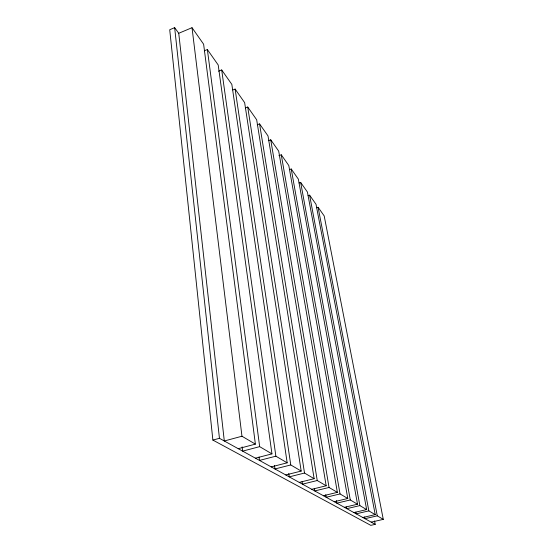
<?xml version="1.0" encoding="UTF-8"?>
<svg xmlns="http://www.w3.org/2000/svg" width="553" height="553" viewBox="0 0 553 553"><rect width="100%" height="100%" fill="white"/><g stroke="black" fill="none" stroke-linecap="round" stroke-linejoin="round"><path stroke-width="0.83" d="M178.716 33.221L174.651 27.65L169.723 29.738L212.877 440.084L370.807 525.35L375.21 524.348L374.568 520.954M192.022 27.691L178.75 33.277L224.304 440.99L241.965 436.234L255.382 444.128L203.622 44.212L192.022 27.691L241.965 436.234M204.327 50.779L207.361 49.535L218.2 64.971L271.945 453.875L255.41 458.174M218.559 71.206L221.691 69.948L231.845 84.402L287.159 462.826L271.205 466.898M232.834 89.966L235.122 89.068L244.64 102.637L301.178 471.073L285.777 474.951M245.345 107.932L247.723 107.019L256.675 119.773L314.145 478.704L299.249 482.389M257.256 124.771L259.571 123.9L268.005 135.914L326.173 485.776L311.754 489.301M268.323 140.697L270.735 139.798L278.698 151.135L337.358 492.357L323.387 495.723M278.919 155.663L281.277 154.805L288.797 165.52L347.782 498.495L334.24 501.716M289.703 169.543L291.237 168.997L298.357 179.137L357.528 504.225L344.381 507.322M299.055 182.995L300.666 182.428L307.42 192.043L366.653 509.596L353.885 512.569M308.035 195.707L309.611 195.161L316.019 204.292L375.224 514.636L362.803 517.497M316.558 207.783L318.099 207.257L324.196 215.933L383.277 519.378L371.194 522.136M212.877 440.084L219.444 438.308L375.21 524.348M238.219 448.677L255.382 444.128M271.945 453.875L259.661 446.644L242.656 451.13L242.138 446.852M287.159 462.826L275.871 456.184L259.481 460.421L259.032 456.999M301.178 471.073L290.767 464.949L274.959 468.972L274.482 465.557M314.145 478.704L304.516 473.036L289.24 476.866L288.742 473.451M326.173 485.776L317.235 480.522L302.463 484.165L302.076 481.608M337.358 492.357L329.042 487.47L314.74 490.946L314.332 488.389M347.782 498.495L340.033 493.933L326.173 497.265L325.752 494.714M357.528 504.225L350.284 499.96L336.839 503.154L336.404 500.596M366.653 509.596L359.865 505.601L346.814 508.663L346.517 506.97M375.224 514.636L368.851 510.882L356.167 513.834L355.862 512.133M383.277 519.378L377.284 515.845L364.952 518.686L364.634 516.986M318.099 207.257L377.284 515.845M309.611 195.161L368.851 510.882M300.666 182.428L359.865 505.601M291.237 168.997L350.284 499.96M281.277 154.805L340.033 493.933M270.735 139.798L329.042 487.47M259.571 123.9L317.235 480.522M247.723 107.019L304.516 473.036M235.122 89.068L290.767 464.949M221.691 69.948L275.871 456.184M207.361 49.535L259.661 446.644M174.651 27.65L219.444 438.308"/></g></svg>
